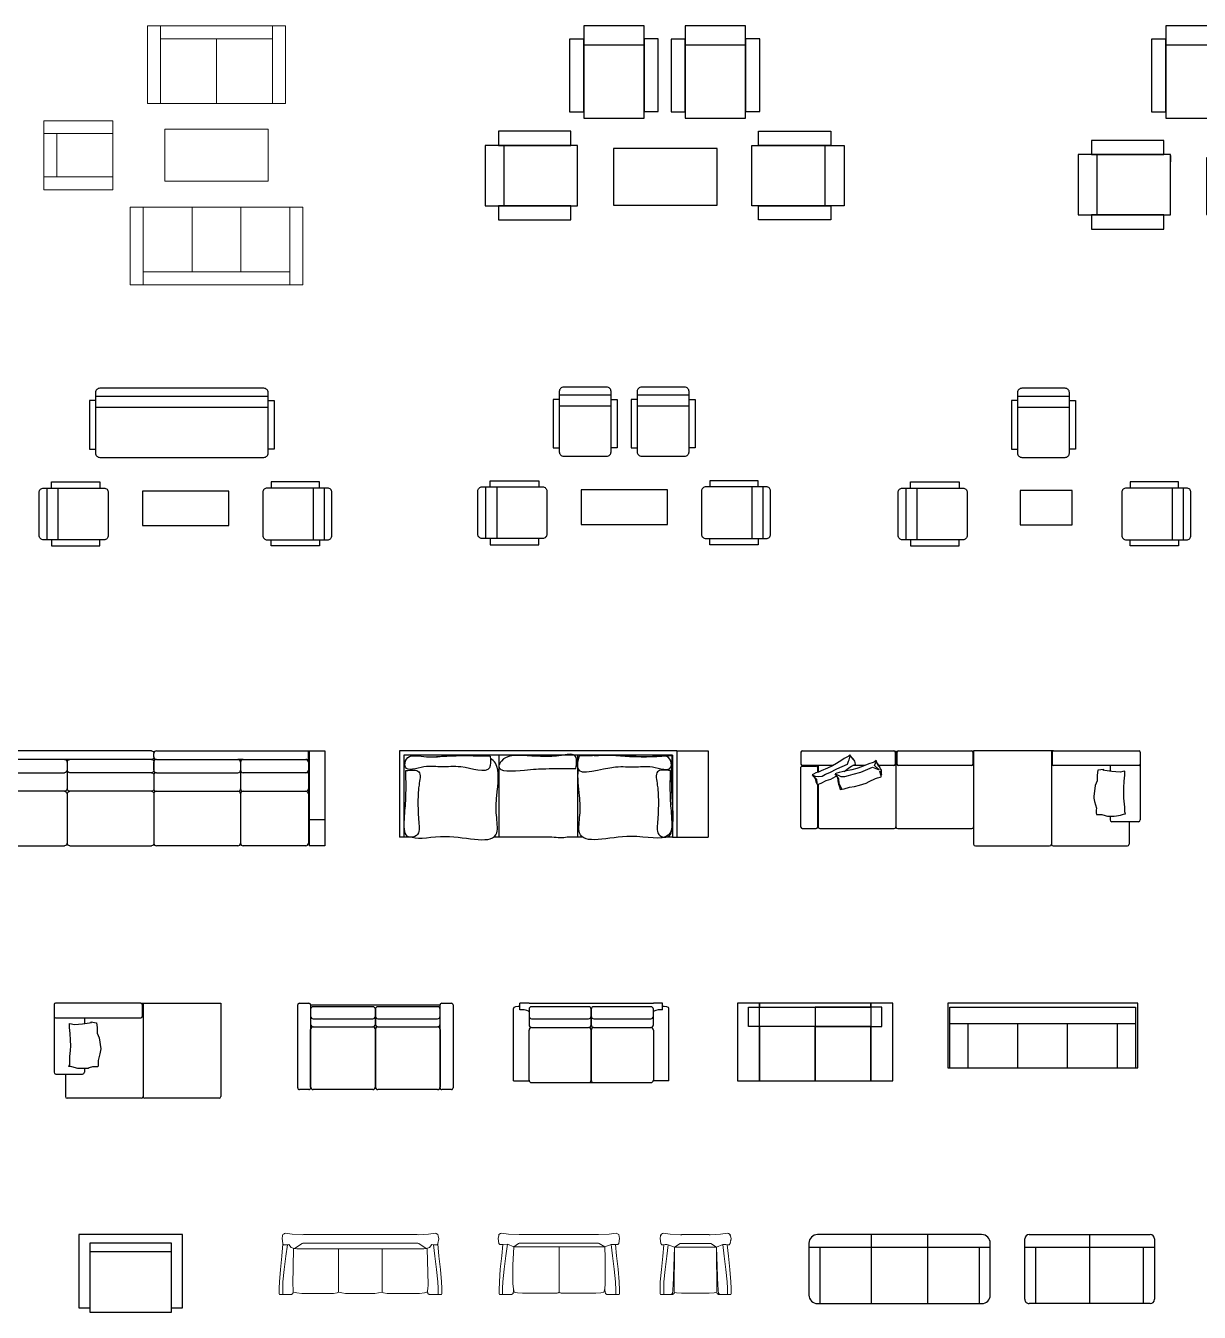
# Model space of a CAD drawing. Header units: millimetres. Extents: x 3103 to 179340, y -10977 to 70536.
# Drawn here: x 157594 to 171185, y 21652 to 36556 of the extents above; entities that cross this region are included whole.
import ezdxf

# ---------------------------------------------------------------- set-up
doc = ezdxf.new("R2010")
doc.units = ezdxf.units.MM
doc.header["$LTSCALE"] = 0.5
doc.layers.add('AS-02', color=11, linetype='Continuous')
doc.layers.add('MEBEL', color=1, linetype='Continuous')
doc.layers.add('Интерьер - Мебель_Ном_пера__4', color=7, linetype='Continuous', lineweight=20, true_color=0x029e21)

# ---------------------------------------------------------------- blocks, each defined once
blk = doc.blocks.new('Sofabed_6')
at = {"layer": 'MEBEL', "linetype": 'Continuous'}
for points in [[(0, 0), (254, 0), (254, 900), (0, 900)], [(254, 900), (254, 855), (1546, 855), (1546, 900)], [(1546, 0), (1800, 0), (1800, 900), (1546, 900)], [(900, 855), (900, 630), (127, 630), (127, 855)], [(900, 855), (900, 630), (1673, 630), (1673, 855)], [(254, 0), (900, 0), (900, 630), (254, 630)], [(900, 0), (1546, 0), (1546, 630), (900, 630)]]:
    blk.add_lwpolyline(points, close=True, dxfattribs=at)
blk = doc.blocks.new('MZO10D2')
at = {"layer": 'AS-02'}
for p, q in [((-937, -223), (-238, -223)), ((238, -223), (937, -223)), ((-1859, -2085), (-1859, -1386)), ((1859, -2085), (1859, -1386))]:
    blk.add_line(p, q, dxfattribs=at)
for points in [[(-937, 0), (-937, -1069), (-238, -1069), (-238, 0)], [(238, 0), (238, -1069), (937, -1069), (937, 0)], [(-1101, -157), (-1101, -997), (-937, -997), (-937, -157)], [(-238, -153), (-238, -993), (-74, -993), (-74, -153)], [(74, -157), (74, -997), (238, -997), (238, -157)], [(937, -153), (937, -993), (1101, -993), (1101, -153)], [(-1925, -1386), (-1085, -1386), (-1085, -1222), (-1925, -1222)], [(1925, -1386), (1085, -1386), (1085, -1222), (1925, -1222)], [(-2078, -2085), (-1009, -2085), (-1009, -1386), (-2078, -1386)], [(609, -2078), (609, -1423), (-592, -1423), (-592, -2078)], [(2078, -2085), (1009, -2085), (1009, -1386), (2078, -1386)], [(-1925, -2249), (-1085, -2249), (-1085, -2085), (-1925, -2085)], [(1925, -2249), (1085, -2249), (1085, -2085), (1925, -2085)]]:
    blk.add_lwpolyline(points, close=True, dxfattribs=at)
blk = doc.blocks.new('MZO11D2')
at = {"layer": 'AS-02'}
for p, q in [((-364, 0), (364, 0)), ((-1063, -223), (-364, -223)), ((-364, -223), (364, -223)), ((364, -1069), (364, -223)), ((1063, -1069), (1063, -997)), ((-364, -1069), (364, -1069)), ((364, -1069), (1063, -1069)), ((-1859, -2192), (-1859, -1493)), ((1859, -2192), (1859, -1493))]:
    blk.add_line(p, q, dxfattribs=at)
at = {"layer": 'AS-02', "color": 11}
blk.add_line((-1008, -1504), (-1008, -1575), dxfattribs=at)
at = {"layer": 'AS-02'}
for points in [[(-1063, 0), (-1063, -1069), (-364, -1069), (-364, 0)], [(364, -223), (1063, -223), (1063, 0), (364, 0)], [(-1227, -157), (-1227, -997), (-1063, -997), (-1063, -157)], [(1227, -157), (1227, -997), (1063, -997), (1063, -157)], [(-1925, -1493), (-1085, -1493), (-1085, -1329), (-1925, -1329)], [(1925, -1493), (1085, -1493), (1085, -1329), (1925, -1329)], [(-2078, -2192), (-1009, -2192), (-1009, -1493), (-2078, -1493)], [(609, -2185), (609, -1530), (-592, -1530), (-592, -2185)], [(2078, -2192), (1009, -2192), (1009, -1493), (2078, -1493)], [(-1925, -2355), (-1085, -2355), (-1085, -2192), (-1925, -2192)], [(1925, -2355), (1085, -2355), (1085, -2192), (1925, -2192)]]:
    blk.add_lwpolyline(points, close=True, dxfattribs=at)
blk = doc.blocks.new('ASKASO22')
at = {"layer": 'AS-02'}
for p, q in [((50, 750), (750, 750)), ((150, 750), (150, -750)), ((0, -700), (0, 700)), ((800, 625), (150, 625)), ((800, 700), (800, -700)), ((0, 0), (800, 0)), ((150, -625), (800, -625)), ((750, -750), (50, -750))]:
    blk.add_line(p, q, dxfattribs=at)
for centre, start, end in [((50, 700), 90, 180), ((750, 700), 0, 90), ((50, -700), 180, 270), ((750, -700), 270, 0)]:
    blk.add_arc(centre, 50, start, end, dxfattribs=at)
blk = doc.blocks.new('ASKASO32')
at = {"layer": 'AS-02'}
for p, q in [((700, 1050), (100, 1050)), ((150, 1050), (150, -1050)), ((0, 950), (0, -950)), ((800, 925), (150, 925)), ((800, -950), (800, 950)), ((800, 325), (0, 325)), ((800, -325), (0, -325)), ((0, -350), (0, -350)), ((150, -925), (800, -925)), ((100, -1050), (700, -1050))]:
    blk.add_line(p, q, dxfattribs=at)
for centre, start, end in [((100, 950), 90, 180), ((700, 950), 0, 90), ((100, -950), 180, 270), ((700, -950), 270, 0)]:
    blk.add_arc(centre, 100, start, end, dxfattribs=at)
blk = doc.blocks.new('ZO_10')
at = {"layer": 'AS-02', "color": 11}
for p, q in [((-803, -128), (-803, -690)), ((-732, -128), (-803, -128)), ((-732, -76), (-132, -76)), ((-132, -128), (-62, -128)), ((-62, -128), (-62, -690)), ((171, -128), (101, -128)), ((101, -128), (101, -690)), ((171, -76), (771, -76)), ((771, -128), (842, -128)), ((842, -128), (842, -690)), ((-732, -203), (-132, -203)), ((171, -203), (771, -203)), ((-803, -690), (-732, -690)), ((-62, -690), (-132, -690)), ((101, -690), (171, -690)), ((842, -690), (771, -690)), ((-1585, -1141), (-1585, -1741)), ((-1533, -1070), (-970, -1070)), ((-1533, -1141), (-1533, -1070)), ((-1457, -1141), (-1457, -1741)), ((-970, -1070), (-970, -1141)), ((1011, -1070), (1011, -1141)), ((1573, -1070), (1011, -1070)), ((1498, -1141), (1498, -1741)), ((1573, -1141), (1573, -1070)), ((1625, -1141), (1625, -1741)), ((-1533, -1741), (-1533, -1812)), ((-970, -1812), (-970, -1741)), ((1011, -1812), (1011, -1741)), ((1573, -1741), (1573, -1812)), ((-1533, -1812), (-970, -1812)), ((1573, -1812), (1011, -1812))]:
    blk.add_line(p, q, dxfattribs=at)
for points in [[(-732, -36), (-732, -736, 0.414214), (-682, -786), (-182, -786, 0.414214), (-132, -736), (-132, -36, 0.414214), (-182, 14), (-682, 14, 0.414214)], [(171, -36), (171, -736, 0.414214), (221, -786), (721, -786, 0.414214), (771, -736), (771, -36, 0.414214), (721, 14), (221, 14, 0.414214)], [(-1625, -1141), (-925, -1141, -0.414214), (-875, -1191), (-875, -1691, -0.414214), (-925, -1741), (-1625, -1741, -0.414214), (-1675, -1691), (-1675, -1191, -0.414214)], [(1666, -1141), (966, -1141, 0.414214), (916, -1191), (916, -1691, 0.414214), (966, -1741), (1666, -1741, 0.414214), (1716, -1691), (1716, -1191, 0.414214)]]:
    blk.add_lwpolyline(points, format="xyb", close=True, dxfattribs=at)
blk.add_lwpolyline([(-480, -1177), (-480, -1577), (520, -1577), (520, -1177)], close=True, dxfattribs=at)
blk = doc.blocks.new('ZO_11')
at = {"layer": 'AS-02', "color": 11}
for p, q in [((-1000, -142), (-1071, -142)), ((-1071, -142), (-1071, -704)), ((-1000, -90), (1000, -90)), ((1000, -142), (1071, -142)), ((1071, -142), (1071, -704)), ((-1000, -218), (1000, -218)), ((-1071, -704), (-1000, -704)), ((1071, -704), (1000, -704)), ((-1562, -1155), (-1562, -1755)), ((-1510, -1155), (-1510, -1085)), ((-1510, -1085), (-948, -1085)), ((-1435, -1155), (-1435, -1755)), ((-948, -1085), (-948, -1155)), ((1596, -1085), (1034, -1085)), ((1034, -1085), (1034, -1155)), ((1521, -1155), (1521, -1755)), ((1596, -1155), (1596, -1085)), ((1648, -1155), (1648, -1755)), ((-1510, -1755), (-1510, -1826)), ((-948, -1826), (-948, -1755)), ((1034, -1826), (1034, -1755)), ((1596, -1755), (1596, -1826)), ((-1510, -1826), (-948, -1826)), ((1596, -1826), (1034, -1826))]:
    blk.add_line(p, q, dxfattribs=at)
for points in [[(-1000, -50), (-1000, -750, 0.414214), (-950, -800), (950, -800, 0.414214), (1000, -750), (1000, -50, 0.414214), (950, 0), (-950, 0, 0.414214)], [(-1602, -1155), (-902, -1155, -0.414214), (-852, -1205), (-852, -1705, -0.414214), (-902, -1755), (-1602, -1755, -0.414214), (-1652, -1705), (-1652, -1205, -0.414214)], [(1688, -1155), (988, -1155, 0.414214), (938, -1205), (938, -1705, 0.414214), (988, -1755), (1688, -1755, 0.414214), (1738, -1705), (1738, -1205, 0.414214)]]:
    blk.add_lwpolyline(points, format="xyb", close=True, dxfattribs=at)
blk.add_lwpolyline([(-457, -1191), (-457, -1591), (543, -1591), (543, -1191)], close=True, dxfattribs=at)
blk = doc.blocks.new('ZO_13')
at = {"layer": 'AS-02', "color": 11}
for p, q in [((-371, -142), (-371, -704)), ((-300, -142), (-371, -142)), ((-300, -90), (300, -90)), ((300, -142), (371, -142)), ((371, -142), (371, -704)), ((-300, -218), (300, -218)), ((-371, -704), (-300, -704)), ((371, -704), (300, -704)), ((-1593, -1155), (-1593, -1755)), ((-1541, -1155), (-1541, -1085)), ((-1541, -1085), (-978, -1085)), ((-1465, -1155), (-1465, -1755)), ((-978, -1085), (-978, -1155)), ((1565, -1085), (1003, -1085)), ((1003, -1085), (1003, -1155)), ((1490, -1155), (1490, -1755)), ((1565, -1155), (1565, -1085)), ((1618, -1155), (1618, -1755)), ((-1541, -1755), (-1541, -1826)), ((-978, -1826), (-978, -1755)), ((1003, -1826), (1003, -1755)), ((1565, -1755), (1565, -1826)), ((-1541, -1826), (-978, -1826)), ((1565, -1826), (1003, -1826))]:
    blk.add_line(p, q, dxfattribs=at)
for points in [[(-300, -50), (-300, -750, 0.414214), (-250, -800), (250, -800, 0.414214), (300, -750), (300, -50, 0.414214), (250, 0), (-250, 0, 0.414214)], [(-1633, -1155), (-933, -1155, -0.414214), (-883, -1205), (-883, -1705, -0.414214), (-933, -1755), (-1633, -1755, -0.414214), (-1683, -1705), (-1683, -1205, -0.414214)], [(1658, -1155), (958, -1155, 0.414214), (908, -1205), (908, -1705, 0.414214), (958, -1755), (1658, -1755, 0.414214), (1708, -1705), (1708, -1205, 0.414214)]]:
    blk.add_lwpolyline(points, format="xyb", close=True, dxfattribs=at)
blk.add_lwpolyline([(-268, -1582), (332, -1582), (332, -1182), (-268, -1182)], close=True, dxfattribs=at)
blk = doc.blocks.new('66031 astor')
at = {"layer": 'MEBEL'}
for p, q in [((-503, 1031), (-503, 1070)), ((-473, 1100), (1478, 1100)), ((1287, 971), (1287, 1100)), ((1298, 1100), (1298, 0)), ((1478, 1100), (1478, 0)), ((-503, 971), (-503, 877)), ((-503, 877), (-503, 971)), ((-473, 1001), (368, 1001)), ((368, 1001), (1257, 1001)), ((532, 1001), (472, 1001)), ((502, 971), (502, 877)), ((1257, 1001), (1287, 1001)), ((1287, 971), (1287, 877)), ((-503, 750), (-503, 662)), ((-503, 817), (-503, 750)), ((-473, 847), (472, 847)), ((502, 877), (502, 662)), ((1287, 847), (532, 847)), ((1287, 877), (1287, 750)), ((1287, 750), (1287, 30)), ((-503, 602), (-503, 30)), ((-473, 632), (472, 632)), ((502, 602), (502, 30)), ((532, 632), (1257, 632)), ((1298, 305), (1478, 305)), ((472, 0), (-473, 0)), ((1257, 0), (532, 0)), ((1478, 0), (1298, 0))]:
    blk.add_line(p, q, dxfattribs=at)
for centre, start, end in [((-473, 1070), 90, 180), ((-473, 1031), 180, 270), ((-473, 971), 90, 180), ((472, 971), 0, 90), ((532, 971), 90, 180), ((1257, 971), 0, 90), ((-473, 877), 180, 270), ((-473, 817), 90, 180), ((472, 877), 270, 0), ((532, 877), 180, 270), ((1257, 877), 270, 0), ((-473, 662), 180, 270), ((-473, 602), 90, 180), ((472, 662), 270, 0), ((472, 602), 0, 90), ((532, 662), 180, 270), ((532, 602), 90, 180), ((1257, 662), 270, 0), ((1257, 602), 0, 90), ((-473, 30), 180, 270), ((472, 30), 270, 0), ((532, 30), 180, 270), ((1257, 30), 270, 0)]:
    blk.add_arc(centre, 30, start, end, dxfattribs=at)
blk = doc.blocks.new('Cassina')
at = {"layer": 'MEBEL'}
for p, q in [((-1970, 0), (-1970, 1000)), ((-1605, 1000), (-1970, 1000)), ((-1605, 0), (-1605, 1000)), ((-1555, 1000), (-1605, 1000)), ((-1555, 1000), (-1464, 1000)), ((-1555, 50), (-1555, 1000)), ((-514, 1000), (-455, 1000)), ((-455, 50), (-455, 1000)), ((-455, 1000), (-336, 1000)), ((-158, 1000), (455, 1000)), ((455, 50), (455, 1000)), ((455, 1000), (514, 1000)), ((1455, 1000), (1555, 1000)), ((1555, 50), (1555, 1000)), ((1555, 1000), (1605, 1000)), ((1605, 0), (1605, 1000)), ((-1605, 0), (-1970, 0)), ((-1605, 0), (-455, 0)), ((-1555, 50), (-455, 50)), ((-455, 50), (455, 50)), ((-455, 0), (455, 0)), ((455, 50), (1555, 50)), ((455, 0), (1605, 0))]:
    blk.add_line(p, q, dxfattribs=at)
for points, knots in [([(-654, 58), (-770, 39), (-1136, 81), (-1397, 64), (-1548, 54), (-1543, 200), (-1532, 485), (-1609, 1101), (-1027, 915), (-424, 1135), (-492, 727), (-484, 513), (-452, 307), (-467, 220)], [2975.717962, 2975.717962, 2975.717962, 2975.717962, 3328.348002, 3819.061846, 3819.061846, 3819.061846, 4291.348233, 4743.255084, 5174.983502, 5772.420817, 5975.248422, 6201.24415, 6484.303712, 6484.303712, 6484.303712, 6484.303712]), ([(1461, 1001), (1375, 1028), (992, 928), (424, 1135), (492, 727), (483, 485), (433, 187), (528, 103), (552, 90)], [995.584445, 995.584445, 995.584445, 995.584445, 1355.921656, 1953.358972, 2156.186577, 2382.182304, 2758.424721, 2858.685045, 2858.685045, 2858.685045, 2858.685045]), ([(654, 58), (770, 39), (970, 62), (1139, 67), (1177, 68)], [2975.717962, 2975.717962, 2975.717962, 2975.717962, 3328.348002, 3436.650932, 3436.650932, 3436.650932, 3436.650932])]:
    blk.add_open_spline(points, degree=3, knots=knots, dxfattribs=at)
for points in [[(-1533, 228), (-1534, 578), (-1550, 826), (-1500, 997), (-1409, 981), (-1383, 823), (-1392, 612), (-1380, 397), (-1381, 243), (-1533, 228)], [(1533, 228), (1534, 578), (1550, 826), (1500, 997), (1409, 981), (1383, 823), (1392, 612), (1380, 397), (1381, 243), (1533, 228)], [(-475, 60), (-1077, 61), (-1326, 65), (-1526, 95), (-1538, 187), (-1323, 186), (-1112, 186), (-896, 186), (-455, 196), (-475, 60)], [(-438, 205), (-89, 206), (160, 222), (455, 172), (426, 118), (157, 55), (-54, 64), (-270, 52), (-423, 53), (-438, 205)], [(554, 60), (1077, 61), (1326, 65), (1526, 95), (1538, 187), (1323, 186), (1112, 186), (896, 186), (563, 196), (554, 60)]]:
    blk.add_spline(points, degree=3, dxfattribs=at)
blk.add_open_spline([(-336, 1000), (-289, 1011), (-227, 1007), (-158, 1000)], degree=3, dxfattribs=at)
blk = doc.blocks.new('s-style4-1')
at = {"layer": 'Интерьер - Мебель_Ном_пера__4', "linetype": 'Continuous'}
for p, q in [((-410, 649), (-406, 681)), ((-410, 649), (-406, 627)), ((-410, 649), (-402, 590)), ((-393, 698), (-406, 681)), ((-404, 682), (-402, 696)), ((-386, 704), (-402, 696)), ((-393, 698), (-382, 707)), ((-375, 710), (-382, 707)), ((-291, 700), (-375, 710)), ((-291, 700), (-166, 693)), ((-173, 693), (-160, 694)), ((-168, 693), (-157, 693)), ((-160, 694), (0, 694)), ((0, 694), (160, 694)), ((157, 693), (168, 693)), ((160, 694), (173, 693)), ((166, 693), (291, 700)), ((291, 700), (375, 710)), ((375, 710), (381, 707)), ((393, 698), (381, 707)), ((382, 706), (402, 696)), ((393, 698), (406, 681)), ((406, 681), (402, 696)), ((414, 647), (402, 590)), ((414, 647), (406, 681)), ((414, 647), (406, 627)), ((-391, 577), (-402, 590)), ((-391, 577), (-371, 577)), ((-391, 577), (-365, 576)), ((-379, 446), (-366, 576)), ((-371, 577), (-351, 578)), ((-330, 579), (-351, 578)), ((-330, 579), (-314, 575)), ((-330, 446), (-314, 575)), ((-314, 575), (-241, 550)), ((-258, 97), (-241, 550)), ((-246, 26), (-241, 550)), ((-177, 592), (-241, 550)), ((-241, 550), (-150, 550)), ((-177, 592), (-166, 593)), ((-166, 593), (0, 593)), ((-150, 550), (150, 550)), ((0, 593), (166, 593)), ((244, 550), (150, 550)), ((166, 593), (177, 592)), ((177, 592), (244, 550)), ((317, 579), (244, 550)), ((244, 550), (249, 27)), ((261, 97), (244, 550)), ((330, 579), (317, 579)), ((333, 446), (317, 579)), ((330, 579), (351, 578)), ((371, 577), (351, 578)), ((391, 577), (366, 576)), ((381, 446), (367, 576)), ((391, 577), (371, 577)), ((391, 577), (402, 590)), ((-395, 291), (-379, 446)), ((-351, 291), (-330, 446)), ((353, 291), (333, 446)), ((399, 291), (381, 446)), ((-407, 146), (-395, 291)), ((-365, 146), (-351, 291)), ((367, 146), (353, 291)), ((411, 146), (399, 291)), ((-407, 146), (-409, 73)), ((-409, 49), (-409, 73)), ((-409, 49), (-409, 12)), ((-406, 0), (-409, 12)), ((-406, 0), (-399, 0)), ((-388, 0), (-399, 0)), ((-388, 0), (-380, 0)), ((-369, 0), (-380, 0)), ((-365, 2), (-369, 0)), ((-369, 0), (-365, 0)), ((-365, 146), (-368, 73)), ((-368, 49), (-368, 73)), ((-368, 49), (-368, 12)), ((-365, 0), (-368, 12)), ((-365, 0), (-355, 0)), ((-341, 0), (-355, 0)), ((-341, 0), (-332, 0)), ((-317, 0), (-332, 0)), ((-317, 0), (-311, 0)), ((-295, 0), (-311, 0)), ((-284, 0), (-295, 0)), ((-265, 13), (-284, 0)), ((-279, 0), (-284, 0)), ((-271, 0), (-279, 0)), ((-265, 0), (-271, 0)), ((-265, 13), (-261, 49)), ((-265, 0), (-248, 12)), ((-261, 49), (-260, 73)), ((-258, 97), (-260, 73)), ((-246, 26), (-248, 12)), ((-246, 26), (-218, 19)), ((-160, 14), (-218, 19)), ((-160, 14), (158, 14)), ((216, 19), (158, 14)), ((249, 27), (216, 19)), ((249, 29), (252, 12)), ((268, 0), (252, 12)), ((261, 97), (263, 73)), ((265, 49), (263, 73)), ((268, 13), (265, 49)), ((268, 13), (287, 0)), ((268, 0), (274, 0)), ((274, 0), (282, 0)), ((282, 0), (287, 0)), ((287, 0), (298, 0)), ((298, 0), (314, 0)), ((320, 0), (314, 0)), ((320, 0), (335, 0)), ((344, 0), (335, 0)), ((344, 0), (358, 0)), ((367, 0), (358, 0)), ((367, 146), (370, 73)), ((367, 0), (371, 12)), ((367, 1), (370, 0)), ((370, 0), (367, 0)), ((371, 49), (370, 73)), ((370, 0), (382, 0)), ((371, 49), (371, 12)), ((390, 0), (382, 0)), ((390, 0), (402, 0)), ((411, 0), (402, 0)), ((411, 146), (413, 73)), ((411, 0), (414, 12)), ((414, 49), (413, 73)), ((414, 49), (414, 12))]:
    blk.add_line(p, q, dxfattribs=at)
blk = doc.blocks.new('s-style4-2')
at = {"layer": 'Интерьер - Мебель_Ном_пера__4', "linetype": 'Continuous'}
for p, q in [((-706, 649), (-701, 681)), ((-706, 649), (-698, 590)), ((-701, 681), (-698, 696)), ((-698, 696), (-678, 707)), ((-670, 710), (-678, 707)), ((-587, 700), (-670, 710)), ((-587, 700), (-462, 693)), ((-465, 694), (-456, 694)), ((-462, 693), (454, 693)), ((454, 693), (578, 700)), ((578, 700), (661, 710)), ((661, 710), (668, 707)), ((668, 707), (689, 696)), ((700, 647), (689, 696)), ((700, 647), (689, 590)), ((-687, 577), (-698, 590)), ((-687, 577), (-653, 577)), ((-666, 446), (-653, 577)), ((-653, 577), (-600, 581)), ((-617, 446), (-600, 581)), ((-600, 581), (-527, 550)), ((-536, 339), (-527, 550)), ((-527, 550), (-473, 592)), ((-527, 550), (528, 550)), ((-473, 592), (-462, 593)), ((-462, 593), (454, 593)), ((-1, 28), (1, 550)), ((454, 593), (464, 592)), ((464, 592), (528, 550)), ((528, 550), (601, 580)), ((534, 425), (528, 551)), ((617, 446), (601, 580)), ((601, 580), (651, 577)), ((665, 446), (651, 577)), ((678, 577), (651, 577)), ((678, 577), (689, 590)), ((-682, 291), (-666, 446)), ((-637, 291), (-617, 446)), ((-536, 123), (-536, 339)), ((534, 123), (534, 425)), ((637, 291), (617, 446)), ((683, 291), (665, 446)), ((-693, 146), (-682, 291)), ((-652, 146), (-637, 291)), ((652, 146), (637, 291)), ((695, 146), (683, 291)), ((-693, 146), (-696, 49)), ((-696, 49), (-696, 12)), ((-693, 0), (-696, 12)), ((-693, 0), (-651, 0)), ((-656, 0), (-652, 3)), ((-652, 146), (-655, 73)), ((-655, 12), (-655, 73)), ((-651, 0), (-655, 12)), ((-651, 0), (-552, 0)), ((-552, 0), (-535, 12)), ((-530, 65), (-536, 123)), ((-529, 49), (-535, 12)), ((-520, 28), (-530, 65)), ((-528, 60), (-529, 49)), ((-520, 28), (-482, 19)), ((-425, 14), (-482, 19)), ((-425, 14), (-25, 14)), ((-12, 19), (-25, 14)), ((-1, 28), (-12, 19)), ((0, 28), (-1, 123)), ((0, 28), (10, 19)), ((24, 14), (10, 19)), ((24, 14), (423, 14)), ((481, 19), (423, 14)), ((518, 28), (481, 19)), ((518, 28), (528, 65)), ((534, 123), (528, 65)), ((529, 79), (530, 49)), ((530, 49), (536, 12)), ((553, 0), (536, 12)), ((651, 0), (655, 12)), ((654, 0), (651, 2)), ((652, 146), (655, 49)), ((655, 49), (655, 12)), ((694, 0), (698, 12)), ((695, 146), (698, 49)), ((698, 49), (698, 12)), ((553, 0), (651, 0)), ((651, 0), (694, 0))]:
    blk.add_line(p, q, dxfattribs=at)
blk = doc.blocks.new('s-style4-3')
at = {"layer": 'Интерьер - Мебель_Ном_пера__4', "linetype": 'Continuous'}
for p, q in [((-907, 649), (-903, 682)), ((-907, 649), (-899, 591)), ((-901, 683), (-899, 697)), ((-883, 705), (-899, 697)), ((-883, 705), (-879, 708)), ((-872, 710), (-879, 708)), ((-789, 701), (-872, 710)), ((-789, 701), (-671, 694)), ((-671, 694), (-659, 695)), ((-659, 695), (659, 695)), ((659, 695), (672, 694)), ((672, 694), (789, 701)), ((789, 701), (872, 710)), ((872, 710), (880, 707)), ((880, 707), (899, 697)), ((903, 682), (899, 697)), ((911, 648), (899, 591)), ((911, 648), (903, 682)), ((-910, 446), (-896, 587)), ((-888, 577), (-899, 591)), ((-888, 577), (-868, 577)), ((-888, 577), (-878, 577)), ((-868, 577), (-848, 578)), ((-861, 446), (-845, 578)), ((-827, 580), (-848, 578)), ((-827, 580), (-800, 547)), ((-790, 541), (-800, 547)), ((-790, 541), (-768, 535)), ((-783, 114), (-773, 535)), ((-773, 535), (-762, 535)), ((-734, 532), (-768, 535)), ((-762, 535), (-675, 593)), ((-734, 532), (-695, 530)), ((-626, 530), (-695, 530)), ((-675, 593), (-665, 594)), ((-665, 594), (665, 594)), ((-626, 530), (0, 530)), ((-254, 28), (-254, 530)), ((626, 530), (0, 530)), ((252, 28), (252, 530)), ((626, 530), (696, 530)), ((665, 594), (676, 593)), ((676, 593), (763, 535)), ((734, 532), (696, 530)), ((734, 532), (768, 535)), ((775, 535), (763, 535)), ((791, 541), (768, 535)), ((786, 113), (775, 535)), ((791, 541), (800, 547)), ((827, 580), (800, 547)), ((827, 580), (848, 578)), ((863, 446), (847, 578)), ((868, 577), (848, 578)), ((888, 577), (868, 577)), ((888, 577), (877, 577)), ((888, 577), (899, 591)), ((911, 446), (896, 587)), ((-926, 291), (-910, 446)), ((-882, 291), (-861, 446)), ((883, 291), (863, 446)), ((928, 291), (911, 446)), ((-937, 146), (-926, 291)), ((-896, 146), (-882, 291)), ((897, 146), (883, 291)), ((940, 146), (928, 291)), ((-940, 49), (-939, 73)), ((-940, 49), (-939, 12)), ((-937, 146), (-939, 73)), ((-937, 0), (-939, 12)), ((-895, 0), (-937, 0)), ((-899, 49), (-898, 73)), ((-899, 49), (-899, 12)), ((-895, 0), (-899, 12)), ((-896, 2), (-899, 0)), ((-896, 146), (-898, 73)), ((-895, 0), (-796, 0)), ((-796, 0), (-780, 12)), ((-779, 65), (-783, 114)), ((-776, 36), (-780, 12)), ((-776, 38), (-779, 65)), ((-775, 28), (-776, 36)), ((-775, 28), (-737, 19)), ((-679, 14), (-737, 19)), ((-679, 14), (-310, 14)), ((-268, 19), (-310, 14)), ((-254, 28), (-268, 19)), ((-254, 28), (-213, 19)), ((-170, 14), (-213, 19)), ((-170, 14), (168, 14)), ((211, 19), (168, 14)), ((252, 28), (211, 19)), ((252, 28), (267, 19)), ((309, 14), (267, 19)), ((309, 14), (685, 14)), ((743, 19), (685, 14)), ((773, 28), (743, 19)), ((773, 28), (781, 65)), ((777, 44), (782, 12)), ((786, 113), (781, 65)), ((799, 0), (782, 12)), ((897, 146), (900, 73)), ((897, 0), (900, 12)), ((897, 1), (899, 0)), ((940, 0), (897, 0)), ((900, 49), (900, 73)), ((900, 49), (900, 12)), ((940, 146), (943, 73)), ((940, 0), (943, 12)), ((943, 49), (943, 73)), ((943, 49), (943, 12)), ((799, 0), (897, 0))]:
    blk.add_line(p, q, dxfattribs=at)
blk = doc.blocks.new('Комплект мягкой мебели 11_4')
at = {"layer": 'Интерьер - Мебель_Ном_пера__4', "linetype": 'Continuous'}
for p, q in [((1400, 1800), (-200, 1800)), ((-200, 1800), (-200, 900)), ((-50, 900), (-50, 1800)), ((1250, 900), (1250, 1800)), ((1400, 900), (1400, 1800)), ((-50, 1650), (1250, 1650)), ((600, 900), (600, 1650)), ((-200, 900), (1400, 900)), ((-600, 700), (-1400, 700)), ((-1400, 700), (-1400, -100)), ((-600, -100), (-600, 700)), ((1200, 600), (0, 600)), ((0, 600), (0, 0)), ((1200, 0), (1200, 600)), ((-600, 550), (-1400, 550)), ((-1250, 50), (-1250, 550)), ((-600, 50), (-1400, 50)), ((0, 0), (1200, 0)), ((-1400, -100), (-600, -100)), ((-400, -300), (1600, -300)), ((-400, -1200), (-400, -300)), ((-250, -300), (-250, -1200)), ((317, -300), (317, -1050)), ((883, -300), (883, -1050)), ((1450, -300), (1450, -1200)), ((1600, -300), (1600, -1200)), ((-250, -1050), (1450, -1050)), ((1600, -1200), (-400, -1200))]:
    blk.add_line(p, q, dxfattribs=at)
blk = doc.blocks.new('div 15')
at = {"layer": 'MEBEL'}
for p, q in [((0, 0), (1062, 0)), ((-15, -15), (-15, -155)), ((1077, -15), (1077, -155)), ((1085, 0), (1085, -880)), ((1097, -15), (1097, -155)), ((1112, 0), (1962, 0)), ((1977, -15), (1977, -155)), ((1985, 0), (1985, -880)), ((1985, 0), (1985, -1080)), ((1985, 0), (1985, -880)), ((2910, 0), (1985, 0)), ((2885, 0), (2885, -1080)), ((2895, -15), (2895, -155)), ((2910, 0), (3900, 0)), ((3915, -15), (3915, -800)), ((-15, -885), (-15, -190)), ((355, -170), (0, -170)), ((0, -175), (162, -175)), ((177, -190), (177, -250)), ((185, -170), (185, -247)), ((720, -170), (587, -170)), ((1062, -170), (887, -170)), ((1962, -170), (1112, -170)), ((3900, -170), (2910, -170)), ((3565, -170), (3565, -234)), ((177, -390), (177, -885)), ((185, -386), (185, -880)), ((3565, -757), (3565, -800)), ((3895, -820), (3585, -820)), ((3785, -820), (3785, -1080)), ((0, -900), (162, -900)), ((205, -900), (1065, -900)), ((1105, -900), (1965, -900)), ((2005, -1100), (2865, -1100)), ((2905, -1100), (3555, -1100)), ((3555, -1100), (3765, -1100))]:
    blk.add_line(p, q, dxfattribs=at)
for points in [[(485, -238), (487, -237), (551, -187), (572, -178), (601, -163), (600, -163), (600, -163), (618, -156), (613, -135), (614, -135), (610, -119), (610, -119), (610, -119), (610, -119), (610, -119), (591, -91), (564, -64), (552, -44), (533, -65), (510, -77), (485, -90), (457, -106), (398, -145), (349, -173), (293, -199), (220, -231), (188, -246), (157, -256), (131, -271), (115, -279), (129, -297), (150, -319), (159, -354)], [(177, -390), (174, -370), (167, -331), (167, -331), (167, -331), (115, -279), (149, -292), (184, -298), (232, -292), (232, -292), (268, -271), (318, -249), (401, -206), (523, -155), (534, -118), (542, -104), (555, -58), (587, -95), (610, -119)], [(412, -346), (412, -346), (419, -386), (430, -417), (435, -439), (443, -448), (487, -438), (547, -421), (606, -414), (663, -397), (741, -372), (775, -355), (847, -318), (870, -313), (901, -304), (916, -297), (910, -278), (900, -236), (919, -279), (918, -254), (919, -241), (917, -225), (917, -225), (911, -213), (908, -206), (885, -167), (864, -135), (856, -113), (834, -131), (809, -138), (782, -146), (751, -157), (686, -184), (633, -203), (573, -218), (495, -235), (461, -244), (428, -249), (400, -258), (383, -264), (394, -283), (410, -310), (412, -346)], [(458, -442), (429, -377), (425, -324), (425, -324), (425, -324), (383, -264), (414, -283), (448, -295), (495, -298), (495, -298), (535, -284), (588, -271), (678, -245), (813, -189), (891, -221), (835, -171), (856, -128), (881, -170), (897, -186)], [(159, -354), (159, -354), (167, -382), (167, -382), (167, -382), (177, -390), (219, -372), (275, -344), (331, -326), (384, -298), (399, -291)], [(3632, -243), (3587, -237), (3506, -227), (3481, -223), (3491, -214), (3425, -225), (3417, -282), (3416, -345), (3392, -401), (3376, -528), (3377, -546), (3385, -585), (3407, -663), (3405, -686), (3405, -719), (3408, -735), (3428, -735), (3448, -736), (3470, -737), (3508, -749), (3521, -754), (3536, -757), (3573, -757), (3611, -757), (3641, -754), (3685, -744), (3721, -732), (3745, -731), (3734, -705), (3734, -679), (3734, -650), (3733, -618), (3725, -547), (3723, -492), (3725, -429), (3730, -350), (3732, -315), (3737, -282), (3736, -252), (3736, -234), (3714, -239), (3684, -247), (3632, -243)]]:
    blk.add_lwpolyline(points, dxfattribs=at)
for centre, radius, start, end in [((0, -15), 15, 90, 180), ((1062, -15), 15, 0, 90), ((1112, -15), 15, 90, 180), ((1962, -15), 15, 0, 90), ((2910, -15), 15, 90, 180), ((3900, -15), 15, 0, 90), ((0, -155), 15, 180, 270), ((0, -190), 15, 90, 180), ((162, -190), 15, 0, 90), ((1062, -155), 15, 270, 0), ((1112, -155), 15, 180, 270), ((1962, -155), 15, 270, 0), ((2910, -155), 15, 180, 270), ((3900, -155), 15, 270, 0), ((0, -885), 15, 180, 270), ((162, -885), 15, 270, 0), ((205, -880), 20, 180, 270), ((1065, -880), 20, 270, 0), ((1105, -880), 20, 180, 270), ((1965, -880), 20, 270, 0), ((3585, -800), 20, 180, 270), ((3895, -800), 20, 270, 0), ((2005, -1080), 20, 180, 270), ((2865, -1080), 20, 270, 0), ((2905, -1080), 20, 180, 270), ((3765, -1080), 20, 270, 0)]:
    blk.add_arc(centre, radius, start, end, dxfattribs=at)
blk = doc.blocks.new('div 18')
at = {"layer": 'MEBEL', "linetype": 'Continuous'}
for points in [[(0, -77), (0, 0)], [(105, 0), (0, 0)], [(105, 0), (1545, 0)], [(1650, 0), (1545, 0)], [(1650, -77), (1650, 0)], [(-69, -50), (-75, -60)], [(-75, -100), (-75, -60)], [(-75, -900), (-75, -100)], [(-50, -42), (-69, -50)], [(-21, -37), (-50, -42)], [(0, -36), (-21, -37)], [(13, -76), (0, -77)], [(48, -78), (13, -76)], [(78, -83), (48, -78)], [(98, -91), (78, -83)], [(105, -100), (98, -91)], [(105, -70), (105, -251)], [(795, -40), (135, -40)], [(825, -251), (825, -70)], [(825, -70), (825, -251)], [(1515, -40), (855, -40)], [(1545, -251), (1545, -70)], [(1552, -91), (1545, -100)], [(1572, -83), (1552, -91)], [(1602, -78), (1572, -83)], [(1637, -76), (1602, -78)], [(1650, -77), (1637, -76)], [(1672, -37), (1650, -36)], [(1701, -42), (1672, -37)], [(1719, -50), (1701, -42)], [(1725, -60), (1719, -50)], [(1725, -100), (1725, -60)], [(1725, -900), (1725, -100)], [(135, -180), (795, -180)], [(135, -281), (795, -281)], [(135, -281), (795, -281)], [(855, -180), (1515, -180)], [(855, -281), (1515, -281)], [(855, -281), (1515, -281)], [(105, -890), (105, -311)], [(825, -311), (825, -890)], [(825, -890), (825, -311)], [(1545, -311), (1545, -890)], [(-75, -900), (105, -900)], [(135, -920), (1515, -920)], [(1725, -900), (1545, -900)]]:
    blk.add_lwpolyline(points, dxfattribs=at).dxf.unprotected_set("ltscale", 0)
for points in [[(135, -40, 0.414214), (105, -70, 0.414214)], [(825, -70, 0.414214), (795, -40, 0.414214)], [(855, -40, 0.414214), (825, -70, 0.414214)], [(1545, -70, 0.414214), (1515, -40, 0.414214)], [(105, -150, 0.414214), (135, -180, 0.414214)], [(105, -251, 0.414214), (135, -281, 0.414214)], [(135, -281, 0.414214), (105, -311, 0.414214)], [(795, -180, 0.414214), (825, -150, 0.414214)], [(795, -281, 0.414214), (825, -251, 0.414214)], [(825, -311, 0.414214), (795, -281, 0.414214)], [(825, -150, 0.414214), (855, -180, 0.414214)], [(825, -251, 0.414214), (855, -281, 0.414214)], [(855, -281, 0.414214), (825, -311, 0.414214)], [(1515, -180, 0.414214), (1545, -150, 0.414214)], [(1515, -281, 0.414214), (1545, -251, 0.414214)], [(1545, -311, 0.414214), (1515, -281, 0.414214)], [(105, -890, 0.414214), (135, -920, 0.414214)], [(795, -920, 0.414214), (825, -890, 0.414214)], [(825, -890, 0.414214), (855, -920, 0.414214)], [(1515, -920, 0.414214), (1545, -890, 0.414214)]]:
    blk.add_lwpolyline(points, format="xyb", dxfattribs=at).dxf.unprotected_set("ltscale", 0)
blk = doc.blocks.new('div 19')
at = {"layer": 'MEBEL', "linetype": 'Continuous'}
for points in [[(0, 0), (0, -750)], [(2200, 0), (0, 0)], [(2200, -750), (2200, 0)], [(25, -750), (25, -44)], [(25, -44), (2175, -44)], [(2175, -44), (2175, -750)], [(25, -235), (2175, -235)], [(236, -750), (236, -235)], [(812, -750), (812, -235)], [(1388, -750), (1388, -235)], [(1964, -750), (1964, -235)], [(0, -750), (2200, -750)]]:
    blk.add_lwpolyline(points, dxfattribs=at).dxf.unprotected_set("ltscale", 0)
blk = doc.blocks.new('div 22')
at = {"layer": 'MEBEL', "linetype": 'Continuous'}
for points in [[(-1705, 0, 0.414214), (-1725, -20, 0.414214)], [(-1575, -20, 0.414214), (-1595, 0, 0.414214)], [(-55, 0, 0.414214), (-75, -20, 0.414214)], [(75, -20, 0.414214), (55, 0, 0.414214)], [(-1545, -40, 0.414214), (-1575, -70, 0.414214)], [(-825, -70, 0.414214), (-855, -40, 0.414214)], [(-795, -40, 0.414214), (-825, -70, 0.414214)], [(-75, -70, 0.414214), (-105, -40, 0.414214)], [(-1575, -150, 0.414214), (-1545, -180, 0.414214)], [(-1575, -243, 0.414214), (-1545, -273, 0.414214)], [(-1545, -273, 0.414214), (-1575, -303, 0.414214)], [(-855, -180, 0.414214), (-825, -150, 0.414214)], [(-855, -273, 0.414214), (-825, -243, 0.414214)], [(-825, -303, 0.414214), (-855, -273, 0.414214)], [(-825, -150, 0.414214), (-795, -180, 0.414214)], [(-825, -243, 0.414214), (-795, -273, 0.414214)], [(-795, -273, 0.414214), (-825, -303, 0.414214)], [(-105, -180, 0.414214), (-75, -150, 0.414214)], [(-105, -273, 0.414214), (-75, -243, 0.414214)], [(-75, -303, 0.414214), (-105, -273, 0.414214)], [(-1725, -980, 0.414214), (-1705, -1000, 0.414214)], [(-1595, -1000, 0.414214), (-1575, -980, 0.414214)], [(-1575, -970, 0.414214), (-1545, -1000, 0.414214)], [(-855, -1000, 0.414214), (-825, -970, 0.414214)], [(-825, -970, 0.414214), (-795, -1000, 0.414214)], [(-105, -1000, 0.414214), (-75, -970, 0.414214)], [(-75, -980, 0.414214), (-55, -1000, 0.414214)], [(55, -1000, 0.414214), (75, -980, 0.414214)]]:
    blk.add_lwpolyline(points, format="xyb", dxfattribs=at).dxf.unprotected_set("ltscale", 0)
for points in [[(-1705, 0), (-1595, 0)], [(-55, 0), (55, 0)], [(-1725, -980), (-1725, -20)], [(-1575, -20), (-1575, -980)], [(-1575, -20), (-75, -20)], [(-1575, -70), (-1575, -243)], [(-855, -40), (-1545, -40)], [(-825, -243), (-825, -70)], [(-825, -70), (-825, -243)], [(-105, -40), (-795, -40)], [(-75, -980), (-75, -20)], [(-75, -243), (-75, -70)], [(75, -20), (75, -980)], [(-1545, -180), (-855, -180)], [(-1545, -273), (-855, -273)], [(-1545, -273), (-855, -273)], [(-795, -180), (-105, -180)], [(-795, -273), (-105, -273)], [(-795, -273), (-105, -273)], [(-1575, -970), (-1575, -303)], [(-825, -303), (-825, -970)], [(-825, -970), (-825, -303)], [(-75, -303), (-75, -970)], [(-1595, -1000), (-1705, -1000)], [(-855, -1000), (-1545, -1000)], [(-105, -1000), (-795, -1000)], [(55, -1000), (-55, -1000)]]:
    blk.add_lwpolyline(points, dxfattribs=at).dxf.unprotected_set("ltscale", 0)
blk = doc.blocks.new('div 26')
at = {"layer": 'MEBEL'}
for p, q in [((-926, 0), (-1915, 0)), ((-926, 0), (0, 0)), ((-900, 0), (-900, -1080)), ((0, 0), (0, -880)), ((0, 0), (0, -1080)), ((0, 0), (0, -880)), ((-1930, -15), (-1930, -800)), ((-911, -15), (-911, -155)), ((-1915, -170), (-926, -170)), ((-1580, -170), (-1580, -234)), ((-1910, -820), (-1600, -820)), ((-1800, -820), (-1800, -1080)), ((-1580, -757), (-1580, -800)), ((-1570, -1100), (-1780, -1100)), ((-920, -1100), (-1570, -1100)), ((-20, -1100), (-880, -1100))]:
    blk.add_line(p, q, dxfattribs=at)
blk.add_lwpolyline([(-1647, -243), (-1602, -237), (-1521, -227), (-1496, -223), (-1507, -214), (-1441, -225), (-1433, -282), (-1431, -345), (-1408, -401), (-1391, -528), (-1392, -546), (-1400, -585), (-1422, -663), (-1421, -686), (-1421, -719), (-1423, -735), (-1443, -735), (-1464, -736), (-1486, -737), (-1523, -749), (-1536, -754), (-1551, -757), (-1589, -757), (-1626, -757), (-1656, -754), (-1700, -744), (-1737, -732), (-1760, -731), (-1750, -705), (-1750, -679), (-1750, -650), (-1748, -618), (-1741, -547), (-1738, -492), (-1741, -429), (-1746, -350), (-1747, -315), (-1752, -282), (-1751, -252), (-1751, -234), (-1729, -239), (-1699, -247), (-1647, -243)], dxfattribs=at)
for centre, radius, start, end in [((-1915, -15), 15, 90, 180), ((-926, -15), 15, 0, 90), ((-1915, -155), 15, 180, 270), ((-926, -155), 15, 270, 0), ((-1910, -800), 20, 180, 270), ((-1600, -800), 20, 270, 0), ((-1780, -1080), 20, 180, 270), ((-920, -1080), 20, 270, 0), ((-880, -1080), 20, 180, 270), ((-20, -1080), 20, 270, 0)]:
    blk.add_arc(centre, radius, start, end, dxfattribs=at)
blk = doc.blocks.new('div 30')
at = {"layer": 'MEBEL', "linetype": 'ByBlock', "lineweight": -2}
for p, q in [((0, 0), (0, -849.9762)), ((1199.9232, 0), (0, 0)), ((1199.9232, -849.9762), (1199.9232, 0)), ((126.6624, -99.9972), (126.6624, -899.9748)), ((1073.2608, -99.9972), (126.6624, -99.9972)), ((1073.2608, -899.9748), (1073.2608, -99.9972)), ((1073.2608, -199.9944), (126.6624, -199.9944)), ((0, -849.9762), (126.6624, -849.9762)), ((1073.2608, -849.9762), (1199.9232, -849.9762)), ((126.6624, -899.9748), (1073.2608, -899.9748))]:
    blk.add_line(p, q, dxfattribs=at)

msp = doc.modelspace()

# ---------------------------------------------------------------- block references
at = {"layer": 'MEBEL', "linetype": 'Continuous'}
for name, p in [('Комплект мягкой мебели 11_4', (159203.4, 34756.1)), ('s-style4-3', (161468.9, 21856.3)), ('s-style4-2', (163772, 21858.1)), ('s-style4-1', (165349.9, 21857.2))]:
    msp.add_blockref(name, p, dxfattribs=at)
at = {"layer": 'MEBEL'}
for name, p in [('MZO10D2', (164993.4, 36556.1)), ('MZO11D2', (171859.9, 36556.1)), ('ZO_11', (159401.9, 32355.6)), ('ZO_10', (164504.9, 32355.6)), ('ZO_13', (169380.4, 32355.6)), ('66031 astor', (159579.9, 27055.1)), ('div 15', (166586.9, 28155.1)), ('div 26', (159852.9, 25231.6)), ('div 22', (162468.4, 25231.6)), ('div 18', (163317.4, 25231.6)), ('Sofabed_6', (165836.4, 24331.6)), ('div 19', (168272.4, 25231.6)), ('div 30', (158210.4, 22551.6))]:
    msp.add_blockref(name, p, dxfattribs=at)
at = {"layer": 'MEBEL', "xscale": -1}
msp.add_blockref('66031 astor', (158575.7, 27055.1), dxfattribs=at)
at = {"layer": 'MEBEL'}
for name, p, rotation in [('Cassina', (163528.4, 28155.1), 180), ('ASKASO32', (167714.4, 22551.6), 270), ('ASKASO22', (169914.9, 22551.6), 270)]:
    msp.add_blockref(name, p, dxfattribs=dict(at, rotation=rotation))

doc.saveas('drawing.dxf')
